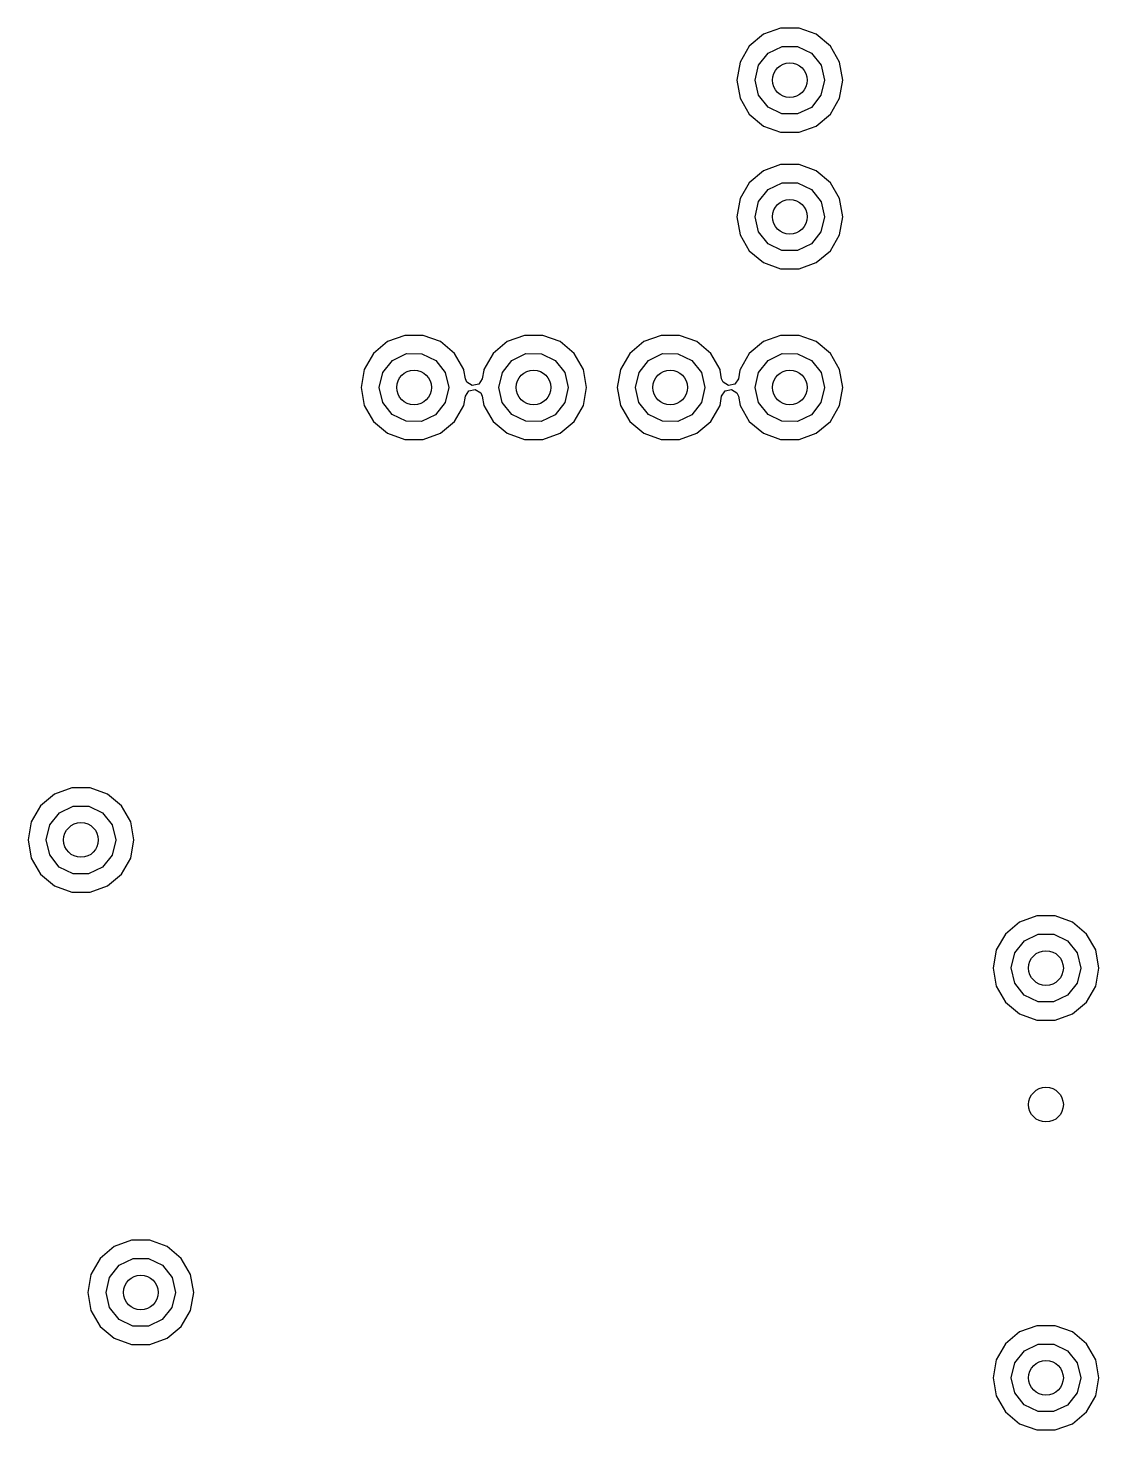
# Model space of a CAD drawing. Extents: x 2.01 to 4.77, y -4.11 to -1.35.
# Drawn here: x 3.6433 to 3.8902, y -2.4864 to -2.1632 of the extents above; entities that cross this region are included whole.
import ezdxf

# ---------------------------------------------------------------- set-up
doc = ezdxf.new("R2010")
doc.units = 0
doc.header["$MEASUREMENT"] = 0
doc.layers.add('BLACK', color=7, linetype='CONTINUOUS')

msp = doc.modelspace()

# ---------------------------------------------------------------- linework, layer by layer
at = {"layer": 'BLACK', "linetype": 'CONTINUOUS'}
for p, q in [((3.8128, -2.16463), (3.80955, -2.16735)), ((3.81678, -2.16318), (3.8128, -2.16463)), ((3.82102, -2.16318), (3.81678, -2.16318)), ((3.825, -2.16463), (3.82102, -2.16318)), ((3.82825, -2.16735), (3.825, -2.16463)), ((3.80955, -2.16735), (3.80743, -2.17102)), ((3.8117, -2.17171), (3.81392, -2.16894)), ((3.81392, -2.16894), (3.81713, -2.1674)), ((3.81713, -2.1674), (3.82068, -2.1674)), ((3.82068, -2.1674), (3.82389, -2.16894)), ((3.82389, -2.16894), (3.82611, -2.17173)), ((3.83037, -2.17102), (3.82825, -2.16735)), ((3.80743, -2.17102), (3.80669, -2.1752)), ((3.8109, -2.17518), (3.8117, -2.17171)), ((3.82611, -2.17173), (3.8269, -2.1752)), ((3.8311, -2.1752), (3.83037, -2.17102)), ((3.80669, -2.1752), (3.80743, -2.17937)), ((3.81168, -2.17865), (3.8109, -2.17518)), ((3.8269, -2.17522), (3.82609, -2.17869)), ((3.8269, -2.1752), (3.8269, -2.17522)), ((3.83037, -2.17937), (3.8311, -2.1752)), ((3.8139, -2.18144), (3.81168, -2.17865)), ((3.82609, -2.17869), (3.82387, -2.18147)), ((3.80743, -2.17937), (3.80955, -2.18304)), ((3.8171, -2.18299), (3.8139, -2.18144)), ((3.82387, -2.18147), (3.82066, -2.183)), ((3.82825, -2.18304), (3.83037, -2.17937)), ((3.80955, -2.18304), (3.8128, -2.18577)), ((3.82066, -2.183), (3.8171, -2.18299)), ((3.825, -2.18577), (3.82825, -2.18304)), ((3.8128, -2.18577), (3.81678, -2.18722)), ((3.81678, -2.18722), (3.82102, -2.18722)), ((3.82102, -2.18722), (3.825, -2.18577)), ((3.81678, -2.19467), (3.8128, -2.19612)), ((3.82102, -2.19467), (3.81678, -2.19467)), ((3.825, -2.19612), (3.82102, -2.19467)), ((3.8128, -2.19612), (3.80955, -2.19885)), ((3.82825, -2.19885), (3.825, -2.19612)), ((3.80955, -2.19885), (3.80743, -2.20252)), ((3.8117, -2.20321), (3.81392, -2.20043)), ((3.81392, -2.20043), (3.81713, -2.19889)), ((3.81713, -2.19889), (3.82068, -2.1989)), ((3.82068, -2.1989), (3.82389, -2.20044)), ((3.82389, -2.20044), (3.82611, -2.20322)), ((3.83037, -2.20252), (3.82825, -2.19885)), ((3.80743, -2.20252), (3.80669, -2.20669)), ((3.8109, -2.20668), (3.8117, -2.20321)), ((3.82611, -2.20322), (3.8269, -2.20669)), ((3.8311, -2.20669), (3.83037, -2.20252)), ((3.80669, -2.20669), (3.80743, -2.21087)), ((3.81168, -2.21015), (3.8109, -2.20668)), ((3.8269, -2.20672), (3.82609, -2.21019)), ((3.8269, -2.20669), (3.8269, -2.20672)), ((3.83037, -2.21087), (3.8311, -2.20669)), ((3.8311, -2.20669), (3.8311, -2.20669)), ((3.80743, -2.21087), (3.80955, -2.21454)), ((3.8139, -2.21294), (3.81168, -2.21015)), ((3.82609, -2.21019), (3.82387, -2.21296)), ((3.82825, -2.21454), (3.83037, -2.21087)), ((3.8171, -2.21449), (3.8139, -2.21294)), ((3.82387, -2.21296), (3.82066, -2.2145)), ((3.80955, -2.21454), (3.8128, -2.21726)), ((3.8128, -2.21726), (3.81678, -2.21871)), ((3.82066, -2.2145), (3.8171, -2.21449)), ((3.82102, -2.21871), (3.825, -2.21726)), ((3.825, -2.21726), (3.82825, -2.21454)), ((3.81678, -2.21871), (3.82102, -2.21871)), ((3.72618, -2.23549), (3.72293, -2.23822)), ((3.73016, -2.23404), (3.72618, -2.23549)), ((3.7344, -2.23404), (3.73016, -2.23404)), ((3.73839, -2.23549), (3.7344, -2.23404)), ((3.74163, -2.23822), (3.73839, -2.23549)), ((3.75374, -2.23549), (3.75049, -2.23822)), ((3.75772, -2.23404), (3.75374, -2.23549)), ((3.76196, -2.23404), (3.75772, -2.23404)), ((3.76595, -2.23549), (3.76196, -2.23404)), ((3.76919, -2.23822), (3.76595, -2.23549)), ((3.78524, -2.23549), (3.78199, -2.23822)), ((3.78922, -2.23404), (3.78524, -2.23549)), ((3.79346, -2.23404), (3.78922, -2.23404)), ((3.79744, -2.23549), (3.79346, -2.23404)), ((3.80069, -2.23822), (3.79744, -2.23549)), ((3.8128, -2.23549), (3.80955, -2.23822)), ((3.81678, -2.23404), (3.8128, -2.23549)), ((3.82102, -2.23404), (3.81678, -2.23404)), ((3.825, -2.23549), (3.82102, -2.23404)), ((3.82825, -2.23822), (3.825, -2.23549)), ((3.72293, -2.23822), (3.72081, -2.24189)), ((3.72508, -2.24258), (3.7273, -2.2398)), ((3.7273, -2.2398), (3.73051, -2.23826)), ((3.73051, -2.23826), (3.73407, -2.23827)), ((3.73407, -2.23827), (3.73727, -2.23981)), ((3.73727, -2.23981), (3.73949, -2.24259)), ((3.74375, -2.24189), (3.74163, -2.23822)), ((3.75049, -2.23822), (3.74837, -2.24189)), ((3.75264, -2.24258), (3.75486, -2.2398)), ((3.75486, -2.2398), (3.75807, -2.23826)), ((3.75807, -2.23826), (3.76163, -2.23827)), ((3.76163, -2.23827), (3.76483, -2.23981)), ((3.76483, -2.23981), (3.76705, -2.24259)), ((3.77131, -2.24189), (3.76919, -2.23822)), ((3.78199, -2.23822), (3.77987, -2.24189)), ((3.78414, -2.24258), (3.78636, -2.2398)), ((3.78636, -2.2398), (3.78957, -2.23826)), ((3.78957, -2.23826), (3.79312, -2.23827)), ((3.79312, -2.23827), (3.79633, -2.23981)), ((3.79633, -2.23981), (3.79855, -2.24259)), ((3.80281, -2.24189), (3.80069, -2.23822)), ((3.80955, -2.23822), (3.80743, -2.24189)), ((3.8117, -2.24258), (3.81392, -2.2398)), ((3.81392, -2.2398), (3.81713, -2.23826)), ((3.81713, -2.23826), (3.82068, -2.23827)), ((3.82068, -2.23827), (3.82389, -2.23981)), ((3.82389, -2.23981), (3.82611, -2.24259)), ((3.83037, -2.24189), (3.82825, -2.23822)), ((3.72081, -2.24189), (3.72008, -2.24606)), ((3.72428, -2.24605), (3.72508, -2.24258)), ((3.73949, -2.24259), (3.74028, -2.24606)), ((3.74378, -2.24206), (3.74375, -2.24189)), ((3.74413, -2.24404), (3.74378, -2.24206)), ((3.74834, -2.24206), (3.74799, -2.24404)), ((3.74837, -2.24189), (3.74834, -2.24206)), ((3.75184, -2.24605), (3.75264, -2.24258)), ((3.76705, -2.24259), (3.76784, -2.24606)), ((3.77205, -2.24606), (3.77131, -2.24189)), ((3.77987, -2.24189), (3.77913, -2.24606)), ((3.78334, -2.24605), (3.78414, -2.24258)), ((3.79855, -2.24259), (3.79934, -2.24606)), ((3.80284, -2.24206), (3.80281, -2.24189)), ((3.80319, -2.24404), (3.80284, -2.24206)), ((3.8074, -2.24206), (3.80705, -2.24404)), ((3.80743, -2.24189), (3.8074, -2.24206)), ((3.8109, -2.24605), (3.8117, -2.24258)), ((3.82611, -2.24259), (3.8269, -2.24606)), ((3.8311, -2.24606), (3.83037, -2.24189)), ((3.72008, -2.24606), (3.72081, -2.25024)), ((3.72507, -2.24952), (3.72428, -2.24605)), ((3.74028, -2.24609), (3.73948, -2.24956)), ((3.74028, -2.24606), (3.74028, -2.24609)), ((3.74446, -2.24483), (3.74413, -2.24404)), ((3.74572, -2.24563), (3.74446, -2.24483)), ((3.74494, -2.24682), (3.7464, -2.24649)), ((3.74719, -2.24531), (3.74572, -2.24563)), ((3.7464, -2.24649), (3.74767, -2.2473)), ((3.74799, -2.24404), (3.74719, -2.24531)), ((3.75263, -2.24952), (3.75184, -2.24605)), ((3.76784, -2.24609), (3.76704, -2.24956)), ((3.76784, -2.24606), (3.76784, -2.24609)), ((3.77131, -2.25024), (3.77205, -2.24606)), ((3.77913, -2.24606), (3.77987, -2.25024)), ((3.78412, -2.24952), (3.78334, -2.24605)), ((3.79934, -2.24609), (3.79854, -2.24956)), ((3.79934, -2.24606), (3.79934, -2.24609)), ((3.80351, -2.24483), (3.80319, -2.24404)), ((3.80478, -2.24563), (3.80351, -2.24483)), ((3.80399, -2.24682), (3.80546, -2.24649)), ((3.80624, -2.24531), (3.80478, -2.24563)), ((3.80546, -2.24649), (3.80672, -2.2473)), ((3.80705, -2.24404), (3.80624, -2.24531)), ((3.81168, -2.24952), (3.8109, -2.24605)), ((3.8269, -2.24609), (3.82609, -2.24956)), ((3.8269, -2.24606), (3.8269, -2.24609)), ((3.83037, -2.25024), (3.8311, -2.24606)), ((3.72728, -2.25231), (3.72507, -2.24952)), ((3.73948, -2.24956), (3.73725, -2.25233)), ((3.74375, -2.25024), (3.74413, -2.24808)), ((3.74413, -2.24808), (3.74494, -2.24682)), ((3.74767, -2.2473), (3.74799, -2.24808)), ((3.74799, -2.24808), (3.74837, -2.25024)), ((3.75484, -2.25231), (3.75263, -2.24952)), ((3.76704, -2.24956), (3.76481, -2.25233)), ((3.78634, -2.25231), (3.78412, -2.24952)), ((3.79854, -2.24956), (3.79631, -2.25233)), ((3.80281, -2.25024), (3.80319, -2.24808)), ((3.80319, -2.24808), (3.80399, -2.24682)), ((3.80672, -2.2473), (3.80705, -2.24808)), ((3.80705, -2.24808), (3.80743, -2.25024)), ((3.8139, -2.25231), (3.81168, -2.24952)), ((3.82609, -2.24956), (3.82387, -2.25233)), ((3.72081, -2.25024), (3.72293, -2.25391)), ((3.73048, -2.25386), (3.72728, -2.25231)), ((3.73725, -2.25233), (3.73404, -2.25387)), ((3.74163, -2.25391), (3.74375, -2.25024)), ((3.74837, -2.25024), (3.75049, -2.25391)), ((3.75804, -2.25386), (3.75484, -2.25231)), ((3.76481, -2.25233), (3.7616, -2.25387)), ((3.76919, -2.25391), (3.77131, -2.25024)), ((3.77987, -2.25024), (3.78199, -2.25391)), ((3.78954, -2.25386), (3.78634, -2.25231)), ((3.79631, -2.25233), (3.7931, -2.25387)), ((3.80069, -2.25391), (3.80281, -2.25024)), ((3.80743, -2.25024), (3.80955, -2.25391)), ((3.8171, -2.25386), (3.8139, -2.25231)), ((3.82387, -2.25233), (3.82066, -2.25387)), ((3.82825, -2.25391), (3.83037, -2.25024)), ((3.72293, -2.25391), (3.72618, -2.25663)), ((3.73404, -2.25387), (3.73048, -2.25386)), ((3.73839, -2.25663), (3.74163, -2.25391)), ((3.75049, -2.25391), (3.75374, -2.25663)), ((3.7616, -2.25387), (3.75804, -2.25386)), ((3.76595, -2.25663), (3.76919, -2.25391)), ((3.78199, -2.25391), (3.78524, -2.25663)), ((3.7931, -2.25387), (3.78954, -2.25386)), ((3.79744, -2.25663), (3.80069, -2.25391)), ((3.80955, -2.25391), (3.8128, -2.25663)), ((3.82066, -2.25387), (3.8171, -2.25386)), ((3.825, -2.25663), (3.82825, -2.25391)), ((3.72618, -2.25663), (3.73016, -2.25808)), ((3.73016, -2.25808), (3.7344, -2.25808)), ((3.7344, -2.25808), (3.73839, -2.25663)), ((3.75374, -2.25663), (3.75772, -2.25808)), ((3.75772, -2.25808), (3.76196, -2.25808)), ((3.76196, -2.25808), (3.76595, -2.25663)), ((3.78524, -2.25663), (3.78922, -2.25808)), ((3.78922, -2.25808), (3.79346, -2.25808)), ((3.79346, -2.25808), (3.79744, -2.25663)), ((3.8128, -2.25663), (3.81678, -2.25808)), ((3.81678, -2.25808), (3.82102, -2.25808)), ((3.82102, -2.25808), (3.825, -2.25663)), ((3.64941, -2.33982), (3.64616, -2.34255)), ((3.65339, -2.33837), (3.64941, -2.33982)), ((3.65763, -2.33837), (3.65339, -2.33837)), ((3.66161, -2.33982), (3.65763, -2.33837)), ((3.66486, -2.34255), (3.66161, -2.33982)), ((3.64616, -2.34255), (3.64404, -2.34622)), ((3.65053, -2.34413), (3.65374, -2.34259)), ((3.65374, -2.34259), (3.6573, -2.3426)), ((3.6573, -2.3426), (3.6605, -2.34414)), ((3.66698, -2.34622), (3.66486, -2.34255)), ((3.64404, -2.34622), (3.64331, -2.35039)), ((3.64831, -2.34691), (3.65053, -2.34413)), ((3.6605, -2.34414), (3.66272, -2.34692)), ((3.66772, -2.35039), (3.66698, -2.34622)), ((3.64751, -2.35038), (3.64831, -2.34691)), ((3.66272, -2.34692), (3.66351, -2.35039)), ((3.64331, -2.35039), (3.64404, -2.35457)), ((3.6483, -2.35385), (3.64751, -2.35038)), ((3.66351, -2.35042), (3.66271, -2.35389)), ((3.66351, -2.35039), (3.66351, -2.35042)), ((3.66698, -2.35457), (3.66772, -2.35039)), ((3.64404, -2.35457), (3.64616, -2.35824)), ((3.65051, -2.35664), (3.6483, -2.35385)), ((3.66271, -2.35389), (3.66048, -2.35666)), ((3.66486, -2.35824), (3.66698, -2.35457)), ((3.64616, -2.35824), (3.64941, -2.36096)), ((3.65371, -2.35819), (3.65051, -2.35664)), ((3.65727, -2.3582), (3.65371, -2.35819)), ((3.66048, -2.35666), (3.65727, -2.3582)), ((3.66161, -2.36096), (3.66486, -2.35824)), ((3.64941, -2.36096), (3.65339, -2.36241)), ((3.65339, -2.36241), (3.65763, -2.36241)), ((3.65763, -2.36241), (3.66161, -2.36096)), ((3.87185, -2.36935), (3.8686, -2.37208)), ((3.87583, -2.3679), (3.87185, -2.36935)), ((3.88007, -2.3679), (3.87583, -2.3679)), ((3.88406, -2.36935), (3.88007, -2.3679)), ((3.8873, -2.37208), (3.88406, -2.36935)), ((3.8686, -2.37208), (3.86648, -2.37575)), ((3.87297, -2.37366), (3.87618, -2.37212)), ((3.87618, -2.37212), (3.87974, -2.37212)), ((3.87974, -2.37212), (3.88294, -2.37367)), ((3.88942, -2.37575), (3.8873, -2.37208)), ((3.86648, -2.37575), (3.86575, -2.37992)), ((3.87075, -2.37644), (3.87297, -2.37366)), ((3.88294, -2.37367), (3.88516, -2.37645)), ((3.89016, -2.37992), (3.88942, -2.37575)), ((3.86995, -2.37991), (3.87075, -2.37644)), ((3.88516, -2.37645), (3.88595, -2.37992)), ((3.86575, -2.37992), (3.86648, -2.3841)), ((3.87074, -2.38338), (3.86995, -2.37991)), ((3.88595, -2.37995), (3.88515, -2.38342)), ((3.88595, -2.37992), (3.88595, -2.37995)), ((3.88942, -2.3841), (3.89016, -2.37992)), ((3.86648, -2.3841), (3.8686, -2.38777)), ((3.87295, -2.38616), (3.87074, -2.38338)), ((3.88515, -2.38342), (3.88292, -2.38619)), ((3.8873, -2.38777), (3.88942, -2.3841)), ((3.8686, -2.38777), (3.87185, -2.39049)), ((3.87615, -2.38772), (3.87295, -2.38616)), ((3.87971, -2.38773), (3.87615, -2.38772)), ((3.88292, -2.38619), (3.87971, -2.38773)), ((3.88406, -2.39049), (3.8873, -2.38777)), ((3.87185, -2.39049), (3.87583, -2.39194)), ((3.87583, -2.39194), (3.88007, -2.39194)), ((3.88007, -2.39194), (3.88406, -2.39049)), ((3.66717, -2.4427), (3.66319, -2.44415)), ((3.67141, -2.4427), (3.66717, -2.4427)), ((3.67198, -2.44291), (3.67141, -2.4427)), ((3.67539, -2.44415), (3.67198, -2.44291)), ((3.65994, -2.44688), (3.65782, -2.45055)), ((3.66319, -2.44415), (3.65994, -2.44688)), ((3.66431, -2.44846), (3.66752, -2.44692)), ((3.66752, -2.44692), (3.67108, -2.44693)), ((3.67108, -2.44693), (3.67428, -2.44847)), ((3.67864, -2.44688), (3.67539, -2.44415)), ((3.68076, -2.45055), (3.67864, -2.44688)), ((3.66209, -2.45124), (3.66431, -2.44846)), ((3.67428, -2.44847), (3.6765, -2.45126)), ((3.65782, -2.45055), (3.65709, -2.45472)), ((3.66129, -2.45471), (3.66209, -2.45124)), ((3.6765, -2.45126), (3.67729, -2.45472)), ((3.6815, -2.45472), (3.68076, -2.45055)), ((3.65709, -2.45472), (3.65782, -2.4589)), ((3.66208, -2.45818), (3.66129, -2.45471)), ((3.67729, -2.45475), (3.67649, -2.45822)), ((3.67729, -2.45472), (3.67729, -2.45475)), ((3.68076, -2.4589), (3.6815, -2.45472)), ((3.65782, -2.4589), (3.65994, -2.46257)), ((3.66429, -2.46097), (3.66208, -2.45818)), ((3.67649, -2.45822), (3.67426, -2.46099)), ((3.67864, -2.46257), (3.68076, -2.4589)), ((3.65994, -2.46257), (3.66319, -2.46529)), ((3.66749, -2.46252), (3.66429, -2.46097)), ((3.67105, -2.46253), (3.66749, -2.46252)), ((3.67426, -2.46099), (3.67105, -2.46253)), ((3.67539, -2.46529), (3.67864, -2.46257)), ((3.87583, -2.46239), (3.87185, -2.46384)), ((3.88007, -2.46239), (3.87583, -2.46239)), ((3.88406, -2.46384), (3.88007, -2.46239)), ((3.66319, -2.46529), (3.66717, -2.46674)), ((3.67141, -2.46674), (3.67539, -2.46529)), ((3.87185, -2.46384), (3.8686, -2.46656)), ((3.8873, -2.46656), (3.88406, -2.46384)), ((3.66717, -2.46674), (3.67141, -2.46674)), ((3.8686, -2.46656), (3.86648, -2.47024)), ((3.87075, -2.47093), (3.87297, -2.46815)), ((3.87297, -2.46815), (3.87618, -2.46661)), ((3.87618, -2.46661), (3.87974, -2.46661)), ((3.87974, -2.46661), (3.88294, -2.46816)), ((3.88294, -2.46816), (3.88516, -2.47094)), ((3.88942, -2.47024), (3.8873, -2.46656)), ((3.86648, -2.47024), (3.86575, -2.47441)), ((3.86995, -2.4744), (3.87075, -2.47093)), ((3.88516, -2.47094), (3.88595, -2.47441)), ((3.89016, -2.47441), (3.88942, -2.47024)), ((3.86575, -2.47441), (3.86648, -2.47858)), ((3.87074, -2.47787), (3.86995, -2.4744)), ((3.88595, -2.47444), (3.88515, -2.4779)), ((3.88595, -2.47441), (3.88595, -2.47444)), ((3.88942, -2.47858), (3.89016, -2.47441)), ((3.86648, -2.47858), (3.8686, -2.48225)), ((3.87295, -2.48065), (3.87074, -2.47787)), ((3.88515, -2.4779), (3.88292, -2.48068)), ((3.8873, -2.48225), (3.88942, -2.47858)), ((3.8686, -2.48225), (3.87185, -2.48498)), ((3.87615, -2.4822), (3.87295, -2.48065)), ((3.87971, -2.48221), (3.87615, -2.4822)), ((3.88292, -2.48068), (3.87971, -2.48221)), ((3.88406, -2.48498), (3.8873, -2.48225)), ((3.87185, -2.48498), (3.87583, -2.48643)), ((3.88007, -2.48643), (3.88406, -2.48498)), ((3.87583, -2.48643), (3.88007, -2.48643))]:
    msp.add_line(p, q, dxfattribs=at)
at = {"layer": 'BLACK'}
for centre in [(3.8189, -2.1752), (3.8189, -2.20669), (3.73228, -2.24606), (3.75984, -2.24606), (3.79134, -2.24606), (3.8189, -2.24606), (3.65551, -2.35039), (3.87795, -2.37992), (3.87795, -2.41142), (3.66929, -2.45472), (3.87795, -2.47441)]:
    msp.add_circle(centre, 0.004, dxfattribs=at)

doc.saveas('drawing.dxf')
